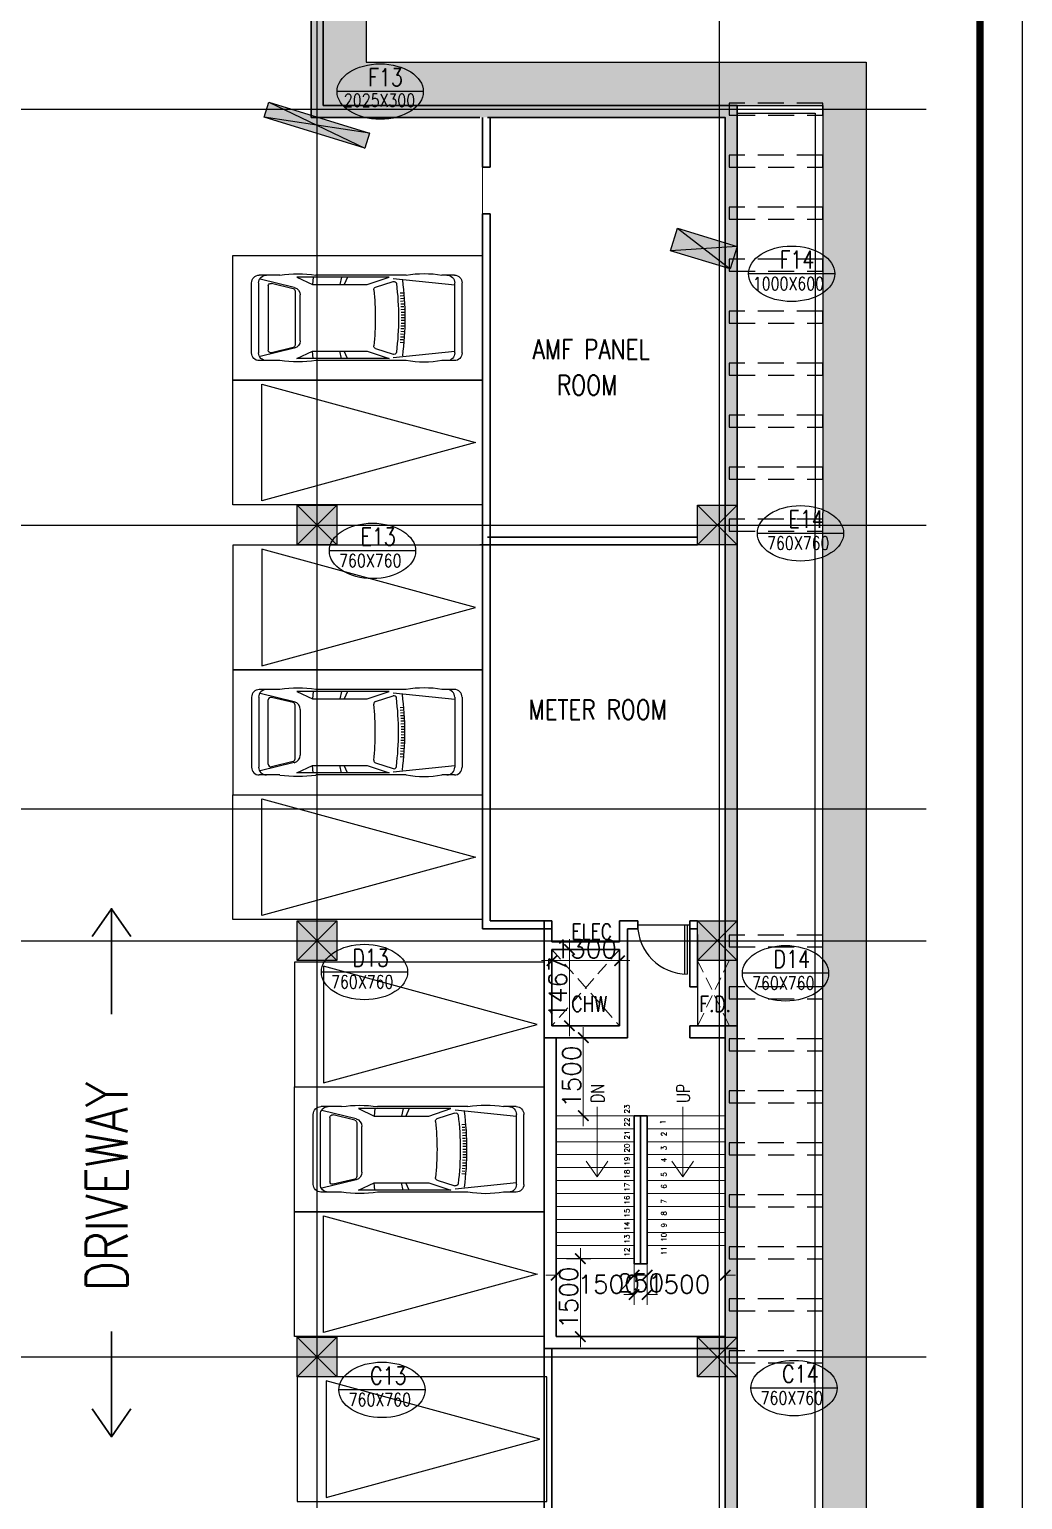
# Model space of a CAD drawing. Extents: x -14054 to 906348, y -36965 to 188562.
# Drawn here: x 887249 to 906348, y 84468 to 112746 of the extents above; entities that cross this region are included whole.
import ezdxf
from ezdxf.enums import TextEntityAlignment as Align

# ---------------------------------------------------------------- set-up
doc = ezdxf.new("R2010")
doc.units = 0
doc.header["$LTSCALE"] = 1000
doc.header["$MEASUREMENT"] = 0
doc.header["$PDMODE"] = 34
doc.header["$PDSIZE"] = -5
doc.linetypes.add('DASHED', pattern=[0.75, 0.5, -0.25])
doc.linetypes.add('HIDDEN', pattern=[0.375, 0.25, -0.125])
doc.layers.get('0').update_dxf_attribs({"linetype": 'CONTINUOUS'})
doc.layers.get('DEFPOINTS').update_dxf_attribs({"linetype": 'CONTINUOUS'})
for name, color, linetype in [('BOR', 5, 'CONTINUOUS'), ('CAR', 6, 'CONTINUOUS'), ('COL-FIN', 3, 'CONTINUOUS'), ('COL-SOL', 253, 'CONTINUOUS'), ('COL-TX1', 4, 'CONTINUOUS'), ('COL-TX2', 33, 'CONTINUOUS'), ('CROSS', 3, 'CONTINUOUS'), ('DOOR', 6, 'CONTINUOUS'), ('GRID', 8, 'HIDDEN'), ('HATCH', 9, 'CONTINUOUS'), ('HT', 9, 'CONTINUOUS'), ('RETWALL', 7, 'CONTINUOUS'), ('UPPRE', 11, 'CONTINUOUS')]:
    doc.layers.add(name, color=color, linetype=linetype)
for name, color, linetype, lineweight in [('HIDDEN', 7, 'HIDDEN', 15), ('STAIR', 4, 'CONTINUOUS', 15), ('TEXT', 3, 'CONTINUOUS', 15), ('WALL', 2, 'CONTINUOUS', 30), ('WIN', 6, 'CONTINUOUS', 9)]:
    doc.layers.add(name, color=color, linetype=linetype, lineweight=lineweight)
doc.styles.add('RM1', font='simplex.shx', dxfattribs={"width": 0.8, "height": 300})
doc.styles.add('ROMANS', font='ROMANS.shx', dxfattribs={"height": 350})
doc.styles.add('STYLE2', font='simplex.shx', dxfattribs={"width": 0.8})
doc.dimstyles.new('Copy of STANDARD', dxfattribs={"dimtxt": 0.25, "dimasz": 0.2, "dimexe": 0.05, "dimexo": 0.15, "dimgap": 0.05, "dimtad": 0, "dimzin": 0, "dimdsep": 46, "dimtxsty": 'RM1', "dimblk1": 'ARCHTICK', "dimblk2": 'ARCHTICK', "dimsah": 1, "dimcen": 0, "dimclrd": 8, "dimclre": 8, "dimclrt": 4, "dimadec": 0, "dimazin": 0, "dimtfac": 1, "dimtix": 1, "dimtofl": 0, "dimtmove": 2, "dimatfit": 3, "dimldrblk": 'ARCHTICK', "dimfxl": 1, "dimtolj": 1, "dimtzin": 0, "dimarcsym": 0})

# ---------------------------------------------------------------- blocks, each defined once
blk = doc.blocks.new('_ARCHTICK')
at = {"color": 0, "linetype": 'ByBlock', "const_width": 0.15}
blk.add_lwpolyline([(-0.5, -0.5), (0.5, 0.5)], dxfattribs=at)
blk = doc.blocks.new('*D65')
at = {"layer": 'DEFPOINTS', "color": 0, "linetype": 'Continuous', "transparency": 16777216}
for p in [(897298, 95049), (897635, 95049), (897298, 93582)]:
    blk.add_point(p, dxfattribs=at)
at = {"layer": 'WALL', "color": 8, "linetype": 'Continuous', "lineweight": -2, "transparency": 16777216}
for p, q in [((897498, 95049), (897835, 95049)), ((897635, 93382), (897635, 95249)), ((897498, 93582), (897835, 93582))]:
    blk.add_line(p, q, dxfattribs=at)
at = {"layer": 'WALL', "color": 8, "linetype": 'Continuous', "lineweight": -2, "transparency": 16777216, "xscale": 200, "yscale": 200, "zscale": 200}
for p, rotation in [((897635, 95049), 90), ((897635, 93582), 270)]:
    blk.add_blockref('_ARCHTICK', p, dxfattribs=dict(at, rotation=rotation))
at = {"layer": 'WALL', "color": 4, "linetype": 'Continuous', "transparency": 16777216, "insert": (897410, 94316), "char_height": 350, "attachment_point": 5, "rotation": 90, "style": 'ROMANS'}
blk.add_mtext('\\A1;1467', dxfattribs=at)
blk = doc.blocks.new('CAR1')
at = {"linetype": 'Continuous'}
for p, q in [((0, 4500), (1495, 4500)), ((-166, 4334), (-166, 4068)), ((-96, 3029), (38, 4341)), ((0, 4341), (1495, 4341)), ((1592, 3029), (1457, 4341)), ((1661, 4334), (1661, 4068)), ((-166, 3305), (-166, 1374)), ((217, 3237), (223, 3173)), ((276, 3242), (281, 3178)), ((335, 3246), (339, 3182)), ((394, 3250), (398, 3186)), ((453, 3253), (456, 3189)), ((512, 3256), (514, 3191)), ((571, 3258), (573, 3193)), ((630, 3259), (631, 3195)), ((689, 3260), (689, 3195)), ((748, 3260), (748, 3196)), ((807, 3260), (806, 3195)), ((866, 3259), (864, 3195)), ((925, 3258), (923, 3193)), ((984, 3256), (981, 3191)), ((1043, 3253), (1040, 3189)), ((1102, 3250), (1098, 3186)), ((1160, 3246), (1156, 3182)), ((1219, 3242), (1214, 3178)), ((1278, 3237), (1273, 3173)), ((1661, 3305), (1661, 1374)), ((35, 2472), (-123, 2938)), ((-123, 2938), (-123, 967)), ((91, 2650), (-30, 3023)), ((1405, 2650), (1526, 3023)), ((1461, 2472), (1619, 2938)), ((1619, 2938), (1619, 967)), ((35, 1300), (35, 2472)), ((1461, 1300), (1461, 2472)), ((-123, 2052), (35, 1978)), ((-123, 1923), (35, 1884)), ((1619, 2052), (1461, 1978)), ((1619, 1923), (1461, 1884)), ((-123, 1317), (35, 1300)), ((-123, 967), (35, 1300)), ((1619, 1317), (1461, 1300)), ((1619, 967), (1461, 1300)), ((259, 1041), (1237, 1041)), ((98, 914), (-80, 181)), ((114, 888), (2, 424)), ((1319, 930), (168, 930)), ((1372, 888), (1485, 424)), ((1398, 914), (1576, 181)), ((-166, 606), (-166, 166)), ((1431, 356), (56, 356)), ((1661, 606), (1661, 166)), ((0, 153), (1495, 153)), ((0, 0), (1495, 0))]:
    blk.add_line(p, q, dxfattribs=at)
for centre, radius, start, end in [((0, 4334), 166, 90.0171, 179.9829), ((1495, 4334), 166, 0.0171, 89.9829), ((0, 4176), 166, 90.0171, 179.9829), ((1495, 4176), 166, 0.0171, 89.9829), ((1947, 3686), 2146, 169.7616, 190.2384), ((-451, 3686), 2146, 349.7616, 10.2384), ((748, -2823), 6100, 82.3671, 97.6329), ((22, 3040), 55.1, 96.8356, 198.1699), ((748, -2891), 6031, 83.0262, 96.9738), ((1473, 3040), 55.1, 341.8301, 83.1644), ((143, 2667), 55.4, 198.1055, 275.9744), ((748, -2856), 5500, 83.7528, 96.2472), ((1352, 2667), 55.4, 264.0256, 341.8945), ((2441, 990), 2635, 171.6216, 188.3784), ((-945, 990), 2635, 351.6216, 8.3784), ((259, 875), 166, 90.0444, 166.3177), ((1237, 875), 166, 13.6822, 89.9556), ((168, 875), 55.2, 89.911, 166.2607), ((1319, 875), 55.2, 13.7393, 90.0891), ((0, 318), 166, 180.0172, 269.9829), ((56, 411), 55.2, 166.3661, 269.9108), ((1431, 411), 55.2, 270.0891, 13.6339), ((1495, 318), 166, 270.0171, 359.9828), ((0, 165), 165, 179.9175, 270.0824), ((1496, 165), 165, 269.9176, 0.0825)]:
    blk.add_arc(centre, radius, start, end, dxfattribs=at)
blk = doc.blocks.new('*D55')
at = {"layer": 'DEFPOINTS', "color": 0, "linetype": 'Continuous', "transparency": 16777216}
for p in [(899128, 89352), (900628, 89352), (899128, 88785)]:
    blk.add_point(p, dxfattribs=at)
at = {"layer": 'WALL', "color": 8, "linetype": 'Continuous', "lineweight": -2, "transparency": 16777216}
for p, q in [((899128, 89152), (899128, 88585)), ((900628, 89152), (900628, 88585)), ((899128, 88785), (898928, 88785)), ((900628, 88785), (900828, 88785))]:
    blk.add_line(p, q, dxfattribs=at)
at = {"layer": 'WALL', "color": 8, "linetype": 'Continuous', "lineweight": -2, "transparency": 16777216, "xscale": 200, "yscale": 200, "zscale": 200}
blk.add_blockref('_ARCHTICK', (899128, 88785), dxfattribs=at)
at = {"layer": 'WALL', "color": 8, "linetype": 'Continuous', "lineweight": -2, "transparency": 16777216, "xscale": 200, "yscale": 200, "zscale": 200, "rotation": 180}
blk.add_blockref('_ARCHTICK', (900628, 88785), dxfattribs=at)
at = {"layer": 'WALL', "color": 4, "linetype": 'Continuous', "transparency": 16777216, "insert": (899742, 88610), "char_height": 350, "attachment_point": 5, "style": 'ROMANS'}
blk.add_mtext('\\A1;1500', dxfattribs=at)
blk = doc.blocks.new('*D56')
at = {"layer": 'DEFPOINTS', "color": 0, "linetype": 'Continuous', "transparency": 16777216}
for p in [(897378, 89352), (898878, 89352), (898878, 88785)]:
    blk.add_point(p, dxfattribs=at)
at = {"layer": 'WALL', "color": 8, "linetype": 'Continuous', "lineweight": -2, "transparency": 16777216}
for p, q in [((897378, 89152), (897378, 88585)), ((898878, 89152), (898878, 88585)), ((897378, 88785), (897178, 88785)), ((898878, 88785), (899078, 88785))]:
    blk.add_line(p, q, dxfattribs=at)
at = {"layer": 'WALL', "color": 8, "linetype": 'Continuous', "lineweight": -2, "transparency": 16777216, "xscale": 200, "yscale": 200, "zscale": 200}
blk.add_blockref('_ARCHTICK', (897378, 88785), dxfattribs=at)
at = {"layer": 'WALL', "color": 8, "linetype": 'Continuous', "lineweight": -2, "transparency": 16777216, "xscale": 200, "yscale": 200, "zscale": 200, "rotation": 180}
blk.add_blockref('_ARCHTICK', (898878, 88785), dxfattribs=at)
at = {"layer": 'WALL', "color": 4, "linetype": 'Continuous', "transparency": 16777216, "insert": (898388, 88610), "char_height": 350, "attachment_point": 5, "style": 'ROMANS'}
blk.add_mtext('\\A1;1500', dxfattribs=at)
blk = doc.blocks.new('*D57')
at = {"layer": 'DEFPOINTS', "color": 0, "linetype": 'Continuous', "transparency": 16777216}
for p in [(898878, 89002), (899128, 89002), (899128, 88412)]:
    blk.add_point(p, dxfattribs=at)
at = {"layer": 'WALL', "color": 8, "linetype": 'Continuous', "lineweight": -2, "transparency": 16777216}
for p, q in [((898878, 88802), (898878, 88212)), ((899128, 88802), (899128, 88212)), ((898878, 88412), (898678, 88412)), ((899128, 88412), (899328, 88412))]:
    blk.add_line(p, q, dxfattribs=at)
at = {"layer": 'WALL', "color": 8, "linetype": 'Continuous', "lineweight": -2, "transparency": 16777216, "xscale": 200, "yscale": 200, "zscale": 200}
blk.add_blockref('_ARCHTICK', (898878, 88412), dxfattribs=at)
at = {"layer": 'WALL', "color": 8, "linetype": 'Continuous', "lineweight": -2, "transparency": 16777216, "xscale": 200, "yscale": 200, "zscale": 200, "rotation": 180}
blk.add_blockref('_ARCHTICK', (899128, 88412), dxfattribs=at)
at = {"layer": 'WALL', "color": 4, "linetype": 'Continuous', "transparency": 16777216, "insert": (899003, 88637), "char_height": 350, "attachment_point": 5, "style": 'ROMANS'}
blk.add_mtext('\\A1;250', dxfattribs=at)
blk = doc.blocks.new('*D58')
at = {"layer": 'DEFPOINTS', "color": 0, "linetype": 'Continuous', "transparency": 16777216}
for p in [(897378, 89102), (897378, 87602), (897844, 87602)]:
    blk.add_point(p, dxfattribs=at)
at = {"layer": 'WALL', "color": 8, "linetype": 'Continuous', "lineweight": -2, "transparency": 16777216}
for p, q in [((897578, 89102), (898044, 89102)), ((897844, 89302), (897844, 87402)), ((897578, 87602), (898044, 87602))]:
    blk.add_line(p, q, dxfattribs=at)
at = {"layer": 'WALL', "color": 8, "linetype": 'Continuous', "lineweight": -2, "transparency": 16777216, "xscale": 200, "yscale": 200, "zscale": 200}
for p, rotation in [((897844, 89102), 90), ((897844, 87602), 270)]:
    blk.add_blockref('_ARCHTICK', p, dxfattribs=dict(at, rotation=rotation))
at = {"layer": 'WALL', "color": 4, "linetype": 'Continuous', "transparency": 16777216, "insert": (897619, 88352), "char_height": 350, "attachment_point": 5, "rotation": 90, "style": 'ROMANS'}
blk.add_mtext('\\A1;1500', dxfattribs=at)
blk = doc.blocks.new('*D59')
at = {"layer": 'DEFPOINTS', "color": 0, "linetype": 'Continuous', "transparency": 16777216}
for p in [(897378, 93352), (897378, 91852), (897900, 91852)]:
    blk.add_point(p, dxfattribs=at)
at = {"layer": 'WALL', "color": 8, "linetype": 'Continuous', "lineweight": -2, "transparency": 16777216}
for p, q in [((897578, 93352), (898100, 93352)), ((897900, 93552), (897900, 91652)), ((897578, 91852), (898100, 91852))]:
    blk.add_line(p, q, dxfattribs=at)
at = {"layer": 'WALL', "color": 8, "linetype": 'Continuous', "lineweight": -2, "transparency": 16777216, "xscale": 200, "yscale": 200, "zscale": 200}
for p, rotation in [((897900, 93352), 90), ((897900, 91852), 270)]:
    blk.add_blockref('_ARCHTICK', p, dxfattribs=dict(at, rotation=rotation))
at = {"layer": 'WALL', "color": 4, "linetype": 'Continuous', "transparency": 16777216, "insert": (897675, 92602), "char_height": 350, "attachment_point": 5, "rotation": 90, "style": 'ROMANS'}
blk.add_mtext('\\A1;1500', dxfattribs=at)
blk = doc.blocks.new('*D52')
at = {"layer": 'DEFPOINTS', "color": 0, "linetype": 'Continuous', "transparency": 16777216}
for p in [(897298, 95049), (898598, 95049), (898598, 94834)]:
    blk.add_point(p, dxfattribs=at)
at = {"layer": 'WALL', "color": 8, "linetype": 'Continuous', "lineweight": -2, "transparency": 16777216}
for p, q in [((897098, 94834), (898798, 94834)), ((897298, 94849), (897298, 94634)), ((898598, 94849), (898598, 94634))]:
    blk.add_line(p, q, dxfattribs=at)
at = {"layer": 'WALL', "color": 8, "linetype": 'Continuous', "lineweight": -2, "transparency": 16777216, "xscale": 200, "yscale": 200, "zscale": 200, "rotation": 180}
blk.add_blockref('_ARCHTICK', (897298, 94834), dxfattribs=at)
at = {"layer": 'WALL', "color": 8, "linetype": 'Continuous', "lineweight": -2, "transparency": 16777216, "xscale": 200, "yscale": 200, "zscale": 200}
blk.add_blockref('_ARCHTICK', (898598, 94834), dxfattribs=at)
at = {"layer": 'WALL', "color": 4, "linetype": 'Continuous', "transparency": 16777216, "insert": (897948, 95059), "char_height": 350, "attachment_point": 5, "style": 'ROMANS'}
blk.add_mtext('\\A1;1300', dxfattribs=at)
blk = doc.blocks.new('*U46')
at = {"layer": 'HATCH', "linetype": 'Continuous'}
h = blk.add_hatch(dxfattribs=at)
h.set_pattern_fill('AR-PARQ1', color=256, scale=200, angle=45, style=0)
h.set_pattern_definition([(135, (558277.8, 51836.5), (-3394.113, 2e-13), [2400, -2400]), (135, (558560.6, 52119.3), (-3394.113, 2e-13), [2400, -2400]), (135, (558843.5, 52402.2), (-3394.113, 2e-13), [2400, -2400]), (135, (559126.3, 52685), (-3394.113, 2e-13), [2400, -2400]), (135, (559409.1, 52967.9), (-3394.113, 2e-13), [2400, -2400]), (135, (559692, 53250.7), (-3394.113, 2e-13), [2400, -2400]), (135, (559974.8, 53533.5), (-3394.113, 2e-13), [2400, -2400]), (45, (556580.7, 53533.5), (3394.113, -2e-13), [2400, -2400]), (45, (556297.9, 53816.4), (3394.113, -2e-13), [2400, -2400]), (45, (556015, 54099.2), (3394.113, -2e-13), [2400, -2400]), (45, (555732.2, 54382), (3394.113, -2e-13), [2400, -2400]), (45, (555449.3, 54665), (3394.113, -2e-13), [2400, -2400]), (45, (555166.5, 54947.8), (3394.113, -2e-13), [2400, -2400]), (45, (554883.7, 55230.6), (3394.113, -2e-13), [2400, -2400])])
h.paths.add_polyline_path([(828524.19, 135527.59), (812384.44, 128568.92), (811709.7, 130074.84), (796975.65, 123722.24), (796975.38, 72400.37), (813907.67, 72400.37), (813907.67, 74050.37), (867647.67, 74050.37), (867647.67, 72400.37), (903337.59, 72400.37), (903337.69, 112114.02), (893725.45, 112114.02), (893725.45, 119284.02), (865188.91, 119284.02), (855815.81, 135527.59)])
h.paths.add_polyline_path([(855336.48, 134697.59), (864709.58, 118454.02), (892895.45, 118454.02), (892895.45, 111284.02), (902507.69, 111284.02), (902507.59, 73230.37), (868477.67, 73230.37), (868477.67, 74880.37), (813077.67, 74880.37), (813077.67, 73230.37), (797805.39, 73230.37), (797805.65, 123176.23), (811286.86, 128988.67), (811961.6, 127482.76), (828695.49, 134697.59)], flags=16)
at = {"layer": 'BOR', "color": 2, "ltscale": 140}
blk.add_lwpolyline([(792347.96, 139802.57), (792347.96, 60267.68), (906347.96, 60267.68), (906347.96, 139802.57)], close=True, dxfattribs=at)
at = {"layer": 'BOR', "ltscale": 140, "const_width": 136.54}
blk.add_lwpolyline([(905528.71, 61086.94), (793167.21, 61086.94), (793167.21, 138983.32), (905528.71, 138983.32)], close=True, dxfattribs=at)
at = {"layer": 'CAR'}
for points in [[(895960.67, 108399.16), (895960.67, 105999.16), (891160.67, 105999.16), (891160.67, 108399.16), (895960.67, 108399.16)], [(895960.67, 105999.16), (895960.67, 103599.16), (891160.67, 103599.16), (891160.67, 105999.16), (895960.67, 105999.16)], [(895960.67, 100426.02), (895960.67, 102826.02), (891160.67, 102826.02), (891160.67, 100426.02), (895960.67, 100426.02)], [(895960.67, 98026.02), (895960.67, 100426.02), (891160.67, 100426.02), (891160.67, 98026.02), (895960.67, 98026.02)], [(895960.67, 98026.02), (895960.67, 95626.02), (891160.67, 95626.02), (891160.67, 98026.02), (895960.67, 98026.02)], [(897147.63, 92405.74), (897147.63, 94805.74), (892347.63, 94805.74), (892347.63, 92405.74), (897147.63, 92405.74)], [(897147.63, 92405.74), (897147.63, 90005.74), (892347.63, 90005.74), (892347.63, 92405.74), (897147.63, 92405.74)], [(897147.63, 90005.74), (897147.63, 87605.74), (892347.63, 87605.74), (892347.63, 90005.74), (897147.63, 90005.74)], [(897200.96, 84429.3), (897200.96, 86829.3), (892400.96, 86829.3), (892400.96, 84429.3), (897200.96, 84429.3)]]:
    blk.add_lwpolyline(points, dxfattribs=at)
for points in [[(891717.68, 103676.41), (891717.68, 105921.92), (895825.48, 104799.16)], [(891717.68, 102748.77), (891717.68, 100503.26), (895825.48, 101626.02)], [(891717.68, 95703.26), (891717.68, 97948.77), (895825.48, 96826.02)], [(892904.64, 94728.49), (892904.64, 92482.98), (897012.43, 93605.74)], [(892904.64, 87682.98), (892904.64, 89928.49), (897012.43, 88805.74)], [(892957.97, 86752.06), (892957.97, 84506.55), (897065.77, 85629.3)]]:
    blk.add_lwpolyline(points, close=True, dxfattribs=at)
at = {"layer": 'COL-FIN', "linetype": 'Continuous'}
for points in [[(893701.28, 110461.22), (891765.84, 111056.79), (891854.07, 111343.52), (893789.51, 110747.95)], [(900727.53, 108142.17), (899578.81, 108489.22), (899708.95, 108919.99), (900857.67, 108572.94)], [(893161.05, 102832.57), (892401.05, 102832.57), (892401.05, 103592.57), (893161.05, 103592.57)], [(900857.67, 102832.57), (900097.67, 102832.57), (900097.67, 103592.57), (900857.67, 103592.57)], [(893160.96, 94839.2), (892400.96, 94839.2), (892400.96, 95599.2), (893160.96, 95599.2)], [(900857.59, 94839.2), (900097.59, 94839.2), (900097.59, 95599.2), (900857.59, 95599.2)], [(893160.96, 86829.3), (892400.96, 86829.3), (892400.96, 87589.3), (893160.96, 87589.3)], [(900857.59, 86829.3), (900097.59, 86829.3), (900097.59, 87589.3), (900857.59, 87589.3)]]:
    blk.add_lwpolyline(points, close=True, dxfattribs=at)
at = {"layer": 'COL-SOL', "linetype": 'Continuous'}
for points in [[(891854.07, 111343.52), (891765.84, 111056.79), (893789.51, 110747.95), (893701.28, 110461.22)], [(899708.95, 108919.99), (899578.81, 108489.22), (900857.67, 108572.94), (900727.53, 108142.17)], [(892401.05, 103592.57), (892401.05, 102832.57), (893161.05, 103592.57), (893161.05, 102832.57)], [(900097.67, 103592.57), (900097.67, 102832.57), (900857.67, 103592.57), (900857.67, 102832.57)], [(892400.96, 95599.2), (892400.96, 94839.2), (893160.96, 95599.2), (893160.96, 94839.2)], [(900097.59, 95599.2), (900097.59, 94839.2), (900857.59, 95599.2), (900857.59, 94839.2)], [(892400.96, 87589.3), (892400.96, 86829.3), (893160.96, 87589.3), (893160.96, 86829.3)], [(900097.59, 87589.3), (900097.59, 86829.3), (900857.59, 87589.3), (900857.59, 86829.3)]]:
    blk.add_solid(points, dxfattribs=at)
at = {"layer": 'COL-TX1', "color": 1}
for p, q in [((894824.11, 111550.64), (893165.45, 111550.64)), ((902735.92, 108045.03), (901077.26, 108045.03)), ((902905.78, 103052.81), (901247.12, 103052.81)), ((894676.09, 102716.15), (893017.43, 102716.15)), ((894521.5, 94615.08), (892862.84, 94615.08)), ((902618.41, 94591.69), (900959.75, 94591.69)), ((894859.66, 86578.06), (893201, 86578.06)), ((902782.37, 86612.06), (901123.71, 86612.06))]:
    blk.add_line(p, q, dxfattribs=at)
for centre in [(893994.78, 111550.64), (901906.59, 108045.03), (902076.45, 103052.81), (893846.76, 102716.15), (893692.17, 94615.08), (901789.08, 94591.69), (894030.33, 86578.06), (901953.04, 86612.06)]:
    blk.add_ellipse(centre, major_axis=(-829.33, 0), ratio=0.6434108, dxfattribs=at)
at = {"layer": 'CROSS', "color": 3, "linetype": 'Continuous'}
for p, q in [((891854.07, 111343.52), (893701.28, 110461.22)), ((893789.51, 110747.95), (891765.84, 111056.79)), ((899708.95, 108919.99), (900727.53, 108142.17)), ((900857.67, 108572.94), (899578.81, 108489.22)), ((892401.05, 103592.57), (893161.05, 102832.57)), ((893161.05, 103592.57), (892401.05, 102832.57)), ((900857.67, 103592.57), (900097.67, 102832.57)), ((900097.67, 103592.57), (900857.67, 102832.57)), ((893160.96, 95599.2), (892400.96, 94839.2)), ((892400.96, 95599.2), (893160.96, 94839.2)), ((900097.59, 95599.2), (900857.59, 94839.2)), ((900857.59, 95599.2), (900097.59, 94839.2)), ((892400.96, 87589.3), (893160.96, 86829.3)), ((893160.96, 87589.3), (892400.96, 86829.3)), ((900857.59, 87589.3), (900097.59, 86829.3)), ((900097.59, 87589.3), (900857.59, 86829.3))]:
    blk.add_line(p, q, dxfattribs=at)
at = {"layer": 'DOOR', "linetype": 'Continuous'}
for p, q in [((898947.59, 95525.51), (899947.59, 95525.51)), ((899845.98, 95525.5), (899846.01, 94577.67)), ((899896.78, 95525.5), (899896.81, 94576.31)), ((900097.59, 94332.49), (900097.59, 93582.49))]:
    blk.add_line(p, q, dxfattribs=at)
blk.add_arc((899896.78, 95525.5), 949.2, 179.999924, 270.001575, dxfattribs=at)
at = {"layer": 'GRID', "color": 8, "linetype": 'Continuous'}
for p, q in [((892777.67, 138599.3), (892777.67, 70946.85)), ((900520.17, 70946.85), (900520.17, 138599.3)), ((795368.52, 111212.59), (904491.58, 111212.59)), ((795368.52, 103212.59), (904491.58, 103212.59)), ((795368.52, 97751.79), (904491.58, 97751.79)), ((795368.51, 95215.88), (904491.58, 95215.88)), ((795368.52, 87212.59), (904491.58, 87212.59))]:
    blk.add_line(p, q, dxfattribs=at)
at = {"layer": 'HIDDEN'}
for p, q in [((898597.59, 95049.2), (897297.63, 93582.49)), ((897297.63, 95049.2), (898597.59, 93582.49)), ((900707.67, 94839.2), (900097.59, 93582.49)), ((900097.59, 94839.2), (900707.67, 93582.49))]:
    blk.add_line(p, q, dxfattribs=at)
at = {"layer": 'HT', "linetype": 'Continuous'}
for points in [[(892895.45, 111284.02), (892895.45, 118454.02), (892665.45, 111284.02), (892665.45, 118454.02)], [(892665.45, 111284.02), (892665.45, 111054.02), (900627.69, 111284.02), (900627.69, 111054.02)], [(900857.69, 111284.02), (900857.69, 75480.37), (900627.69, 111284.02), (900627.69, 75480.37)]]:
    blk.add_solid(points, dxfattribs=at)
at = {"layer": 'RETWALL', "color": 7, "linetype": 'Continuous'}
blk.add_lwpolyline([(813907.67, 74050.37), (813907.67, 72400.37), (796975.38, 72400.37), (796975.65, 123722.24), (811709.7, 130074.84), (812384.44, 128568.92), (828524.19, 135527.59), (855815.81, 135527.59), (865188.91, 119284.02), (893725.45, 119284.02), (893725.45, 112114.02), (903337.69, 112114.02), (903337.59, 72400.37), (867647.67, 72400.37), (867647.67, 74050.37)], close=True, dxfattribs=at)
at = {"layer": 'RETWALL', "linetype": 'DASHED'}
for points in [[(900707.69, 111097.59), (902507.69, 111097.59), (902507.69, 111327.59), (900707.69, 111327.59)], [(900707.69, 110097.59), (902507.69, 110097.59), (902507.69, 110327.59), (900707.69, 110327.59)], [(900707.69, 109097.59), (902507.69, 109097.59), (902507.69, 109327.59), (900707.69, 109327.59)], [(900707.69, 108097.59), (902507.69, 108097.59), (902507.69, 108327.59), (900707.69, 108327.59)], [(900707.69, 107097.59), (902507.69, 107097.59), (902507.69, 107327.59), (900707.69, 107327.59)], [(900707.69, 106097.59), (902507.69, 106097.59), (902507.69, 106327.59), (900707.69, 106327.59)], [(900707.69, 105097.59), (902507.69, 105097.59), (902507.69, 105327.59), (900707.69, 105327.59)], [(900707.69, 104097.59), (902507.69, 104097.59), (902507.69, 104327.59), (900707.69, 104327.59)], [(900707.69, 103097.59), (902507.69, 103097.59), (902507.69, 103327.59), (900707.69, 103327.59)], [(900707.63, 95097.59), (902507.63, 95097.59), (902507.63, 95327.59), (900707.63, 95327.59)], [(900707.63, 94097.59), (902507.63, 94097.59), (902507.63, 94327.59), (900707.63, 94327.59)], [(900707.63, 93097.59), (902507.63, 93097.59), (902507.63, 93327.59), (900707.63, 93327.59)], [(900707.63, 92097.59), (902507.63, 92097.59), (902507.63, 92327.59), (900707.63, 92327.59)], [(900707.63, 91097.59), (902507.63, 91097.59), (902507.63, 91327.59), (900707.63, 91327.59)], [(900707.63, 90097.59), (902507.63, 90097.59), (902507.63, 90327.59), (900707.63, 90327.59)], [(900707.63, 89097.59), (902507.63, 89097.59), (902507.63, 89327.59), (900707.63, 89327.59)], [(900707.63, 88097.59), (902507.63, 88097.59), (902507.63, 88327.59), (900707.63, 88327.59)], [(900707.63, 87097.59), (902507.63, 87097.59), (902507.63, 87327.59), (900707.63, 87327.59)]]:
    blk.add_lwpolyline(points, close=True, dxfattribs=at)
at = {"layer": 'STAIR'}
for p, q in [((898877.63, 91852.49), (897377.65, 91852.49)), ((899127.63, 91852.49), (900627.6, 91852.49)), ((898877.63, 91602.49), (897377.65, 91602.49)), ((898877.63, 91352.49), (897377.65, 91352.49)), ((899127.63, 91602.49), (900627.6, 91602.49)), ((899127.63, 91352.49), (900627.6, 91352.49)), ((898877.63, 91102.49), (897377.65, 91102.49)), ((899127.63, 91102.49), (900627.6, 91102.49)), ((898877.63, 90852.49), (897377.65, 90852.49)), ((899127.63, 90852.49), (900627.6, 90852.49)), ((898877.63, 90602.49), (897377.63, 90602.49)), ((899127.63, 90602.49), (900627.6, 90602.49)), ((898877.63, 90352.49), (897377.63, 90352.49)), ((899127.63, 90352.49), (900627.6, 90352.49)), ((898877.63, 90102.49), (897377.63, 90102.49)), ((899127.63, 90102.49), (900627.6, 90102.49)), ((898877.63, 89852.49), (897377.63, 89852.49)), ((899127.63, 89852.49), (900627.6, 89852.49)), ((898877.63, 89602.49), (897377.63, 89602.49)), ((899127.63, 89602.49), (900627.6, 89602.49)), ((898877.63, 89352.49), (897377.63, 89352.49)), ((898877.63, 89102.49), (897377.63, 89102.49)), ((899127.63, 89352.49), (900627.6, 89352.49))]:
    blk.add_line(p, q, dxfattribs=at)
at = {"layer": 'TEXT'}
for p, q in [((898163.93, 90673.22), (898163.93, 92024.57)), ((899812.02, 90673.22), (899812.02, 92024.57)), ((898163.93, 90673.22), (897953.89, 90978.03)), ((898163.93, 90673.22), (898373.98, 90978.03)), ((899812.02, 90673.22), (899601.98, 90978.03)), ((899812.02, 90673.22), (900022.07, 90978.03))]:
    blk.add_line(p, q, dxfattribs=at)
at = {"layer": 'UPPRE', "linetype": 'Continuous'}
for p, q in [((900857.69, 111284.02), (902507.69, 111284.02)), ((900857.69, 111134.02), (902357.69, 111134.02)), ((902357.69, 111134.02), (902357.67, 103449.06)), ((902507.69, 111284.02), (902507.67, 103449.06))]:
    blk.add_line(p, q, dxfattribs=at)
at = {"layer": 'UPPRE'}
for p, q in [((902357.7, 73380.37), (902357.54, 103449.07)), ((902507.7, 73230.37), (902507.54, 103449.08))]:
    blk.add_line(p, q, dxfattribs=at)
at = {"layer": 'WALL', "linetype": 'Continuous'}
for p, q in [((892665.45, 111054.02), (892665.45, 118224.02)), ((892895.45, 111284.02), (892895.45, 118454.02)), ((892895.45, 111284.02), (900857.69, 111284.02)), ((900857.69, 111284.02), (900857.67, 103449.07)), ((892665.45, 111054.02), (895907.67, 111054.02)), ((895960.67, 110098.27), (895960.67, 111054.02)), ((896110.67, 110098.27), (896110.67, 111054.02)), ((895960.67, 110098.27), (896110.67, 110098.27)), ((895960.67, 95449.2), (895960.67, 109198.27)), ((895960.67, 109198.27), (896110.67, 109198.27)), ((896110.67, 95599.2), (896110.67, 109198.27)), ((900097.67, 102982.57), (896057.67, 102982.57)), ((900097.67, 102832.57), (895907.67, 102832.57)), ((888828.68, 95833.3), (888458.4, 95295.96)), ((888828.69, 95843.77), (888828.68, 93806.43)), ((888828.68, 95833.3), (889198.96, 95295.95)), ((897297.63, 95599.2), (896110.67, 95599.2)), ((897147.63, 95599.2), (897147.63, 79591.19)), ((897297.63, 95599.2), (897297.63, 95199.2)), ((898597.59, 95599.2), (898747.59, 95599.2)), ((898597.59, 95599.2), (898597.59, 95199.2)), ((898947.59, 95599.2), (898947.59, 95449.2)), ((899947.59, 95599.2), (899947.59, 94332.49)), ((897297.63, 95449.2), (895960.67, 95449.2)), ((898747.59, 95449.2), (898747.59, 93352.49)), ((900097.59, 95334.24), (900097.59, 94332.49)), ((897297.63, 95199.2), (898597.59, 95199.2)), ((897297.63, 95049.2), (897297.63, 93582.49)), ((897297.63, 95049.2), (898597.59, 95049.2)), ((898597.59, 95049.2), (898597.59, 93582.49)), ((899947.59, 94332.49), (900097.59, 94332.49)), ((897147.63, 93352.49), (898747.59, 93352.49)), ((897297.63, 93582.49), (898597.59, 93582.49)), ((897377.63, 93352.49), (897377.63, 87602.49)), ((899947.59, 93582.49), (900857.6, 93582.49)), ((899947.59, 93582.49), (899947.59, 93352.49)), ((899947.59, 93352.49), (900627.6, 93352.49)), ((900627.6, 93352.49), (900627.63, 87602.49)), ((898877.63, 89002.49), (898877.63, 91852.49)), ((898877.63, 91852.49), (899127.63, 91852.49)), ((899002.63, 89002.49), (899002.63, 91852.49)), ((899127.63, 89002.49), (899127.63, 91852.49)), ((898877.63, 89002.49), (899127.63, 89002.49)), ((888828.69, 85666.97), (888828.68, 87704.32)), ((897377.63, 87602.49), (900627.63, 87602.49)), ((897147.63, 87372.49), (900857.63, 87372.49)), ((897297.63, 87372.49), (897297.63, 79591.19)), ((888828.68, 85677.44), (888458.4, 86214.78)), ((888828.68, 85677.44), (889198.96, 86214.79))]:
    blk.add_line(p, q, dxfattribs=at)
at = {"layer": 'WALL'}
for p, q in [((898947.59, 95599.2), (898747.59, 95599.2)), ((900097.59, 95599.2), (899947.59, 95599.2)), ((898947.59, 95449.2), (898747.59, 95449.2)), ((900097.59, 95449.2), (899947.59, 95449.2))]:
    blk.add_line(p, q, dxfattribs=at)
at = {"layer": 'WALL', "linetype": 'Continuous'}
for points in [[(799685.45, 94630.37), (799685.45, 75110.37), (900627.69, 75110.37), (900627.5, 111054.02), (896057.67, 111054.02)], [(805157.67, 103980.74), (799455.45, 103980.74), (799455.45, 74880.37), (900857.69, 74880.37), (900857.54, 103449.07)]]:
    blk.add_lwpolyline(points, dxfattribs=at)
at = {"layer": 'WIN', "linetype": 'Continuous'}
blk.add_line((895960.67, 110098.27), (895960.67, 109198.27), dxfattribs=at)
at = {"layer": 'CAR', "yscale": 0.899999999996728, "zscale": 0.899999999996728}
for p, xscale, rotation in [((891520.65, 106524.4), -0.899999999996728, 269.9999999999999), ((891520.65, 99900.78), 0.899999999996728, 270.0000000000001), ((892707.6, 90530.97), -0.899999999996728, 269.9999999999999)]:
    blk.add_blockref('CAR1', p, dxfattribs=dict(at, xscale=xscale, rotation=rotation))
at = {"layer": 'COL-TX1', "style": 'STYLE2', "width": 0.8}
for s, p in [('F13', (893764.31, 111655.76)), ('F14', (901676.12, 108150.15)), ('E14', (901845.98, 103157.93)), ('E13', (893616.3, 102821.27)), ('D13', (893461.7, 94720.2)), ('D14', (901558.61, 94696.81)), ('C13', (893799.86, 86683.17)), ('C14', (901722.57, 86717.18))]:
    blk.add_text(s, height=335.415, dxfattribs=at).set_placement(p)
at = {"layer": 'COL-TX2', "color": 4, "style": 'STYLE2', "width": 0.8}
for s, p in [('2025X300', (893295.52, 111255.96)), ('1000X600', (901159.73, 107731.62)), ('760X760', (901433.42, 102739.4)), ('760X760', (893203.73, 102402.74)), ('760X760', (893049.14, 94301.67)), ('760X760', (901146.05, 94278.28)), ('760X760', (901310.01, 86298.65)), ('760X760', (893387.3, 86264.65))]:
    blk.add_text(s, height=250, dxfattribs=at).set_placement(p)
at = {"layer": 'TEXT', "style": 'ROMANS', "width": 0.8}
for s, height, p in [('AMF PANEL', 381.012, (896922.65, 106403.06)), ('ROOM', 381.012, (897393.05, 105714)), ('ELEC', 300, (897671.33, 95242.84)), ('CHW', 300, (897671.33, 93851.78)), ('F.D.', 300, (900133.91, 93851.78))]:
    blk.add_text(s, height=height, dxfattribs=at).set_placement(p)
for s, height, rotation, p in [('METER ROOM', 381.012, 359.999599, (896843.46, 99471.21)), ('DRIVEWAY', 800, 89.999599, (889136.02, 88475.02)), ('DN', 250, 90, (898298.99, 92097.98)), ('UP', 250, 90, (899947.08, 92097.98))]:
    blk.add_text(s, height=height, rotation=rotation, dxfattribs=at).set_placement(p)
at = {"layer": 'TEXT', "style": 'ROMANS'}
for s, p in [('23', (898740.28, 91979.22)), ('22', (898740.28, 91729.22)), ('1', (899430.23, 91729.22)), ('21', (898740.28, 91479.22)), ('2', (899450.23, 91499.22)), ('20', (898740.28, 91229.22)), ('3', (899450.23, 91229.22)), ('19', (898740.28, 90979.22)), ('18', (898740.28, 90729.22)), ('4', (899450.23, 90999.22)), ('17', (898740.26, 90479.22)), ('5', (899450.23, 90722.4)), ('6', (899450.23, 90492.4)), ('16', (898740.26, 90229.22)), ('7', (899450.23, 90203.87)), ('15', (898740.26, 89979.22)), ('8', (899450.23, 89973.87)), ('14', (898740.26, 89729.22)), ('9', (899450.23, 89743.87)), ('13', (898740.26, 89479.22)), ('10', (899450.23, 89513.87)), ('12', (898740.26, 89229.22)), ('11', (899450.23, 89253.6))]:
    blk.add_text(s, height=100, rotation=90, dxfattribs=at).set_placement(p, align=Align.MIDDLE)
at = {"layer": 'WALL', "linetype": 'Continuous'}
for base, p1, p2, angle, picture, middle in [((898597.59, 94833.65), (897297.63, 95049.2), (898597.59, 95049.2), 180, '*D52', (897947.61, 95058.65)), ((897634.64, 95049.2), (897297.63, 93582.49), (897297.63, 95049.2), 90, '*D65', (897409.64, 94315.84)), ((897900.27, 91852.49), (897377.63, 93352.49), (897377.63, 91852.49), 90, '*D59', (897675.27, 92602.49)), ((897844.41, 87602.49), (897377.63, 89102.49), (897377.63, 87602.49), 90, '*D58', (897619.41, 88352.49))]:
    dim = blk.add_linear_dim(base=base, p1=p1, p2=p2, angle=angle, dimstyle='Copy of STANDARD', override={"dimtxt": 250, "dimasz": 200, "dimexe": 200, "dimexo": 200, "dimgap": 50, "dimtad": 1, "dimdec": 0, "dimtxsty": 'ROMANS', "dimblk1": 'ARCHTICK', "dimblk2": 'ARCHTICK', "dimcen": 125, "dimdle": 200, "dimtdec": 0}, dxfattribs=at)
    dim.commit()
    dim.dimension.update_dxf_attribs({"geometry": picture, "text_midpoint": middle})
for base, p1, p2, angle, picture, middle in [((898877.63, 88785.32), (897377.63, 89352.49), (898877.63, 89352.49), 0, '*D56', (898388.24, 88610.32)), ((899127.63, 88785.32), (900627.6, 89352.49), (899127.63, 89352.49), 180, '*D55', (899742.49, 88610.32))]:
    dim = blk.add_linear_dim(base=base, p1=p1, p2=p2, angle=angle, dimstyle='Copy of STANDARD', override={"dimtxt": 250, "dimasz": 200, "dimexe": 200, "dimexo": 200, "dimgap": 50, "dimtad": 1, "dimdec": 0, "dimtxsty": 'ROMANS', "dimblk1": 'ARCHTICK', "dimblk2": 'ARCHTICK', "dimcen": 125, "dimdle": 200, "dimtdec": 0}, dxfattribs=at)
    dim.commit()
    dim.dimension.update_dxf_attribs({"geometry": picture, "text_midpoint": middle, "dimtype": 161})
dim = blk.add_aligned_dim(p1=(898877.63, 89002.49), p2=(899127.63, 89002.49), distance=-590.75, dimstyle='Copy of STANDARD', override={"dimtxt": 250, "dimasz": 200, "dimexe": 200, "dimexo": 200, "dimgap": 50, "dimtad": 1, "dimdec": 0, "dimtxsty": 'ROMANS', "dimblk1": 'ARCHTICK', "dimblk2": 'ARCHTICK', "dimcen": 125, "dimdle": 200, "dimtdec": 0}, dxfattribs=at)
dim.commit()
dim.dimension.update_dxf_attribs({"geometry": '*D57', "text_midpoint": (899002.63, 88636.74)})

msp = doc.modelspace()

# ---------------------------------------------------------------- block references
at = {"layer": 'TEXT'}
msp.add_blockref('*U46', (0, 0), dxfattribs=at)

doc.saveas('drawing.dxf')
